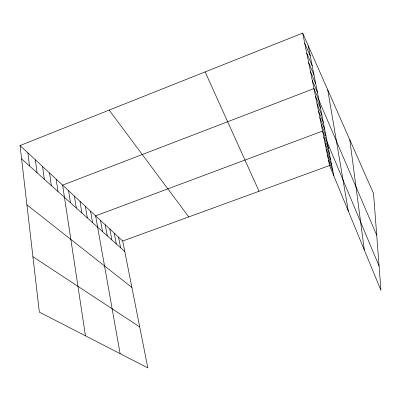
<?xml version="1.0" encoding="UTF-8"?>
<svg xmlns="http://www.w3.org/2000/svg" width="401" height="401" viewBox="0 0 401 401"><rect width="100%" height="100%" fill="white"/><g stroke="black" fill="none" stroke-linecap="round" stroke-linejoin="round"><path stroke-width="0.6" d="M20.05 145.543L122.706 241.031L147.824 367.897L39.338 312.108L20.05 145.543L302.67 33.103L373.531 193.457L380.95 290.394L329.567 165.523L302.67 33.103M122.706 241.031L329.567 165.523M32.922 256.73L139.713 326.94M26.917 204.841L131.899 287.472M21.589 158.841L124.791 251.572M109.147 110.095L188.766 216.916M205.142 71.904L259.061 191.257M304.755 43.383L310.259 55.904M306.755 53.213L312.158 65.594M308.665 62.626L313.978 74.862M310.499 71.649L315.722 83.739M312.254 80.3L317.397 92.255M376.729 235.257L313.943 88.606L62.611 185.132L85.463 335.827M315.517 96.36L320.494 108.039M317.036 103.824L321.938 115.368M318.494 111.012L323.321 122.425M319.903 117.939L324.66 129.227M321.261 124.626L325.948 135.784M379.09 266.084L322.569 131.077L95.628 215.843L120.115 353.647M323.838 137.307L328.389 148.22M325.061 143.327L329.547 154.119M326.244 149.152L330.67 159.824M327.386 154.786L331.752 165.337M328.494 160.24L332.8 170.676M308.269 45.774L333.817 175.844M118.536 237.151L120.616 247.818M114.24 233.151L116.31 243.948M109.804 229.031L111.864 239.953M105.227 224.776L107.278 235.833M100.506 220.38L102.536 231.577M90.586 211.152L92.581 222.63M327.712 89.774L348.309 211.071M85.373 206.304L87.343 217.923M79.974 201.282L81.924 213.056M74.391 196.089L76.31 208.014M68.606 190.706L70.496 202.786M56.195 179.167L58.015 191.568M49.534 172.966L51.308 185.543M42.606 166.52L44.326 179.272M349.792 139.738L364.298 249.923M35.393 159.814L37.062 172.741M27.88 152.826L29.489 165.939"/></g></svg>
